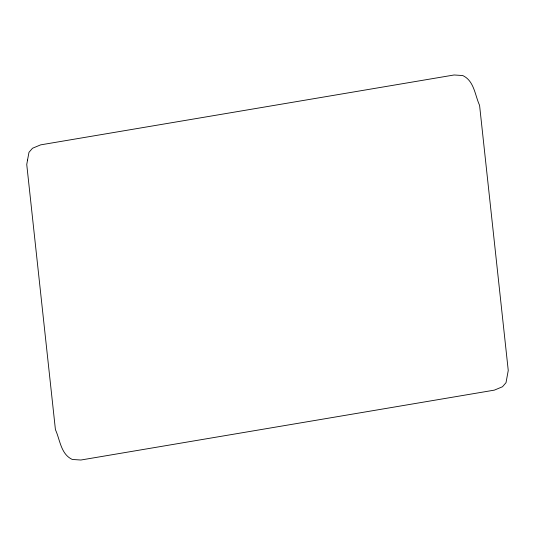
<?xml version="1.0" encoding="UTF-8"?>
<svg xmlns="http://www.w3.org/2000/svg" width="535" height="535" viewBox="0 0 535 535"><rect width="100%" height="100%" fill="white"/><g stroke="black" fill="none" stroke-linecap="round" stroke-linejoin="round"><path stroke-width="0.8" d="M27.532 160.065L26.75 164.533L55.426 429.672C60.107 439.877 60.783 454.148 72.285 459.465L80.879 460.02L494.333 390.142L502.499 386.752L506.016 382.679L508.25 370.467L479.574 105.328C474.893 95.123 474.217 80.852 462.715 75.535L454.121 74.98L40.667 144.858L32.501 148.249L28.984 152.321L27.532 160.065"/></g></svg>
